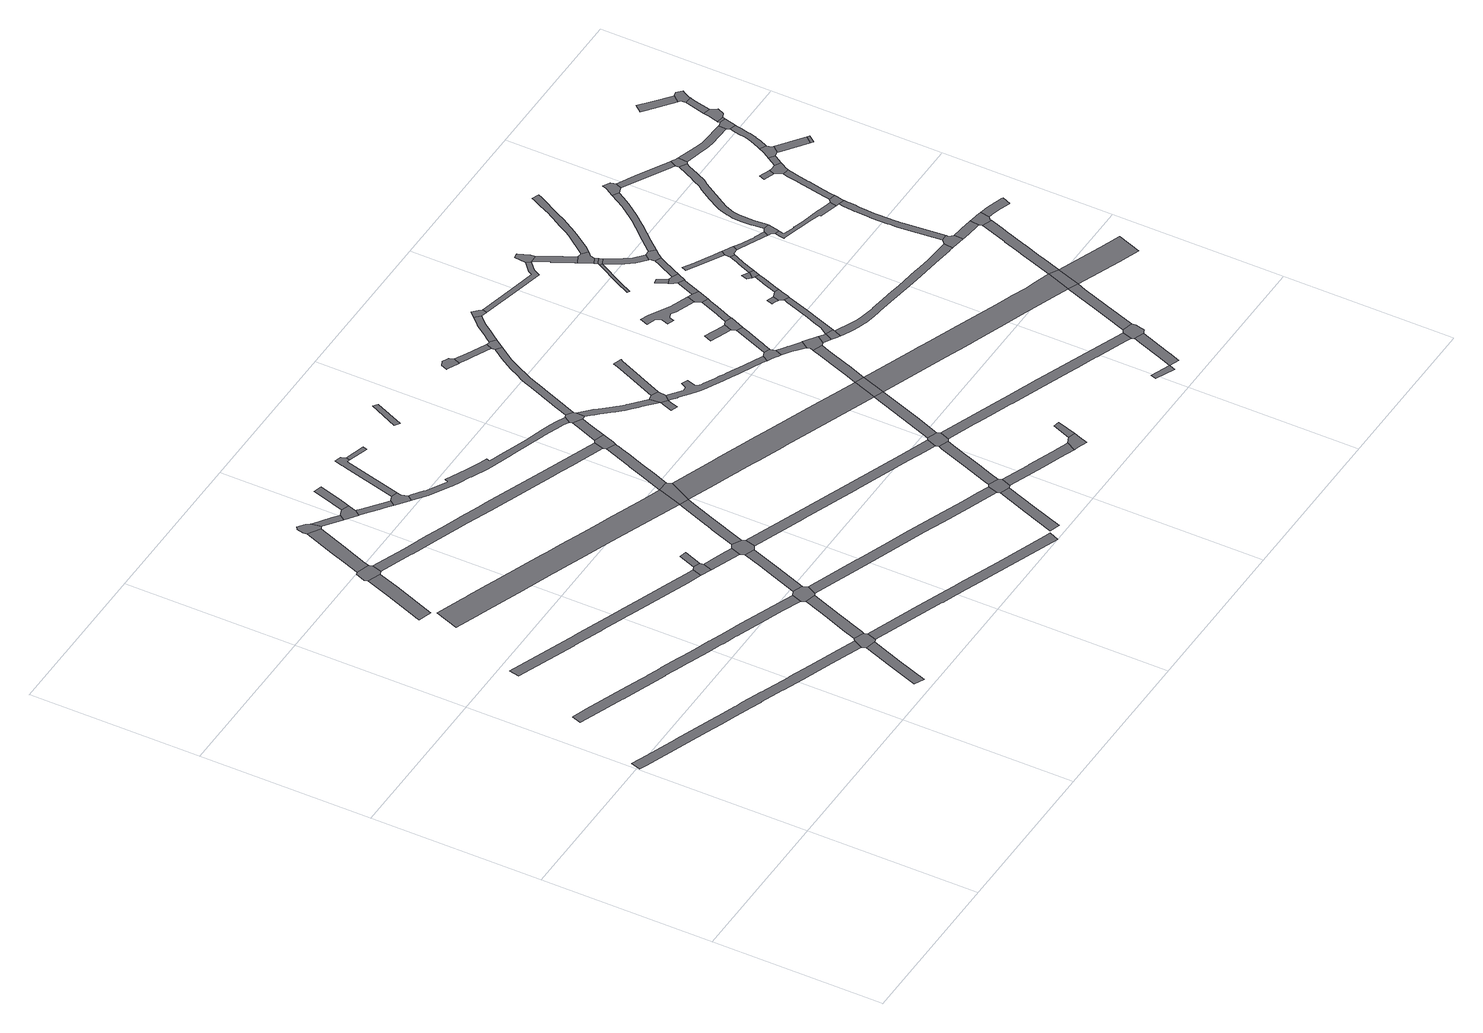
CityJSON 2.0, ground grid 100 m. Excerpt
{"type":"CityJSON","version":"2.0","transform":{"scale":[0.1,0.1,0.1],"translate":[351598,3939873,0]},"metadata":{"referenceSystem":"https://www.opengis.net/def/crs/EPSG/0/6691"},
"CityObjects":{
"road1":{"type":"Road","attributes":{"RoadStructureAttribute.sectionType":"1"},"geometry":[{"type":"MultiSurface","lod":"1","boundaries":[[[0,1,2,3,4,5,6,7,8,9,10,11,12,13,14,15,16,17,18,19,20,21,22,23,24,25,26,27,28,29,30]]]}]},
"road2":{"type":"Road","attributes":{"RoadStructureAttribute.sectionType":"1"},"geometry":[{"type":"MultiSurface","lod":"1","boundaries":[[[31,32,33,34,35,36,37,38,39,40,41,42,43,44,45,46,47,48,49,50,51,52,53,54,55,56,57,58,59,60,61,62,63,64,65,66,67,68,69]]]}]},
"road3":{"type":"Road","attributes":{"RoadStructureAttribute.sectionType":"1"},"geometry":[{"type":"MultiSurface","lod":"1","boundaries":[[[70,71,72,73,74,75,76,77]]]}]},
"road4":{"type":"Road","attributes":{"RoadStructureAttribute.sectionType":"1"},"geometry":[{"type":"MultiSurface","lod":"1","boundaries":[[[78,79,80,81,82,83,84,85,86,87,88,89,90,91,92,93,94,95,96,97,98,99]]]}]},
"road5":{"type":"Road","attributes":{"RoadStructureAttribute.sectionType":"1"},"geometry":[{"type":"MultiSurface","lod":"1","boundaries":[[[100,101,102,103,104,105]]]}]},
"road6":{"type":"Road","geometry":[{"type":"MultiSurface","lod":"1","boundaries":[[[70,77,106,107,108,109,110,111]]]}]},
"road7":{"type":"Road","geometry":[{"type":"MultiSurface","lod":"1","boundaries":[[[103,102,112,113,114,115,116,0,30]]]}]},
"road8":{"type":"Road","attributes":{"RoadStructureAttribute.sectionType":"1"},"geometry":[{"type":"MultiSurface","lod":"1","boundaries":[[[117,118,119,120,121,122,123,109,108]]]}]},
"road9":{"type":"Road","attributes":{"RoadStructureAttribute.sectionType":"1"},"geometry":[{"type":"MultiSurface","lod":"1","boundaries":[[[124,125,126,127,128,116,115,129,130,131]]]}]},
"road10":{"type":"Road","geometry":[{"type":"MultiSurface","lod":"1","boundaries":[[[132,133,134,135,136,120,119,137,138,139]]]}]},
"road11":{"type":"Road","attributes":{"RoadStructureAttribute.sectionType":"1"},"geometry":[{"type":"MultiSurface","lod":"1","boundaries":[[[140,141,142,143,144,145,146,147,148,149,150,151,152,153,154,155,156,157,158,159,160,161,162,163,164,165,166,167,168,169,170,171]]]}]},
"road12":{"type":"Road","geometry":[{"type":"MultiSurface","lod":"1","boundaries":[[[172,173,174,175,176,49,48,124,131]]]}]},
"road13":{"type":"Road","attributes":{"RoadStructureAttribute.sectionType":"1"},"geometry":[{"type":"MultiSurface","lod":"1","boundaries":[[[138,177,178,179,180,139]]]}]},
"road14":{"type":"Road","geometry":[{"type":"MultiSurface","lod":"1","boundaries":[[[181,182,183,184,78,99]]]}]},
"road15":{"type":"Road","geometry":[{"type":"MultiSurface","lod":"1","boundaries":[[[185,178,177,186,187,188]]]}]},
"road16":{"type":"Road","geometry":[{"type":"MultiSurface","lod":"1","boundaries":[[[189,190,191,192,184,183]]]}]},
"road17":{"type":"Road","attributes":{"RoadStructureAttribute.sectionType":"1"},"geometry":[{"type":"MultiSurface","lod":"1","boundaries":[[[193,194,195,196,197,198,176,175]]]}]},
"road18":{"type":"Road","attributes":{"RoadStructureAttribute.sectionType":"1"},"geometry":[{"type":"MultiSurface","lod":"1","boundaries":[[[199,200,201,202,203,182,181]]]}]},
"road19":{"type":"Road","attributes":{"RoadStructureAttribute.sectionType":"1"},"geometry":[{"type":"MultiSurface","lod":"1","boundaries":[[[204,205,206,207,208,209,210,211,212,187,186]]]}]},
"road20":{"type":"Road","attributes":{"RoadStructureAttribute.sectionType":"1"},"geometry":[{"type":"MultiSurface","lod":"1","boundaries":[[[213,214,215,216,217,218,185,188]]]}]},
"road21":{"type":"Road","attributes":{"RoadStructureAttribute.sectionType":"1"},"geometry":[{"type":"MultiSurface","lod":"1","boundaries":[[[219,220,221,222,223,224,225,226,114,113,227,228,229,230,231,232,233,234,235,236]]]}]},
"road22":{"type":"Road","geometry":[{"type":"MultiSurface","lod":"1","boundaries":[[[210,209,237,238,239,240,241,242]]]}]},
"road23":{"type":"Road","geometry":[{"type":"MultiSurface","lod":"1","boundaries":[[[243,200,199,195,194,244,245,246,247]]]}]},
"road24":{"type":"Road","attributes":{"RoadStructureAttribute.sectionType":"1"},"geometry":[{"type":"MultiSurface","lod":"1","boundaries":[[[248,249,250,251,252,253,254,255,256,257,258,259,260,261,107,106,262,263,264,265,266,267,268,269,270,271,272,273,274]]]}]},
"road25":{"type":"Road","attributes":{"RoadStructureAttribute.sectionType":"1"},"geometry":[{"type":"MultiSurface","lod":"1","boundaries":[[[241,275,276,277,278,279,280,281,282,283,284,242]]]}]},
"road26":{"type":"Road","attributes":{"RoadStructureAttribute.sectionType":"1"},"geometry":[{"type":"MultiSurface","lod":"1","boundaries":[[[172,285,286,287,288,289,290,291,292,293,294,295,296,297,298,299,300,301,173]]]}]},
"road27":{"type":"Road","geometry":[{"type":"MultiSurface","lod":"1","boundaries":[[[302,303,279,278]]]}]},
"road28":{"type":"Road","geometry":[{"type":"MultiSurface","lod":"1","boundaries":[[[304,305,306,140,171]]]}]},
"road29":{"type":"Road","attributes":{"RoadStructureAttribute.sectionType":"1"},"geometry":[{"type":"MultiSurface","lod":"1","boundaries":[[[307,308,309,310,311,312,313,314,315,316,317,318,319,320,321,322,323,239,238,324,325,326,327,328,329,330,331,332,333,334,335,336,337,338,339,340]]]}]},
"road30":{"type":"Road","attributes":{"RoadStructureAttribute.sectionType":"1"},"geometry":[{"type":"MultiSurface","lod":"1","boundaries":[[[341,342,343,344,345,346,140,306,347,348,349,350,351,352,353,354,355,356,357]]]}]},
"road31":{"type":"Road","attributes":{"RoadStructureAttribute.sectionType":"1"},"geometry":[{"type":"MultiSurface","lod":"1","boundaries":[[[358,359,360,361,362,246,245,363,364,365,366,367,368,369,370,371,372,373]]]}]},
"road32":{"type":"Road","attributes":{"RoadStructureAttribute.sectionType":"1"},"geometry":[{"type":"MultiSurface","lod":"1","boundaries":[[[374,375,376,377,378,379,380]]]}]},
"road33":{"type":"Road","geometry":[{"type":"MultiSurface","lod":"1","boundaries":[[[381,382,383,384]]]}]},
"road34":{"type":"Road","geometry":[{"type":"MultiSurface","lod":"1","boundaries":[[[385,248,274,357,356,386,387]]]}]},
"road35":{"type":"Road","attributes":{"RoadStructureAttribute.sectionType":"1"},"geometry":[{"type":"MultiSurface","lod":"1","boundaries":[[[388,389,390,391,392,385,387]]]}]},
"road36":{"type":"Road","attributes":{"RoadStructureAttribute.sectionType":"1"},"geometry":[{"type":"MultiSurface","lod":"1","boundaries":[[[393,394,395,243,247,396,397,398,304,399,400,401,402,403,404,405,406,407,408,409,410,411,412,413,414,415,416,417,418,419,420,421,305,304,171]]]}]},
"road37":{"type":"Road","geometry":[{"type":"MultiSurface","lod":"1","boundaries":[[[422,423,292,291,377,376,424,425]]]}]},
"road38":{"type":"Road","geometry":[{"type":"MultiSurface","lod":"1","boundaries":[[[340,339,390,389,426,427,428,429]]]}]},
"road39":{"type":"Road","attributes":{"RoadStructureAttribute.sectionType":"1"},"geometry":[{"type":"MultiSurface","lod":"1","boundaries":[[[430,431,432,433,434,435,436,437,438,439,440,423,422]]]}]},
"road40":{"type":"Road","attributes":{"RoadStructureAttribute.sectionType":"1"},"geometry":[{"type":"MultiSurface","lod":"1","boundaries":[[[426,441,442,443,444,445,446,447,448,449,450,451,452,453,454,455,456,457,458,459,460,461,462,463,464,465,466,427]]]}]},
"road41":{"type":"Road","attributes":{"RoadStructureAttribute.sectionType":"1"},"geometry":[{"type":"MultiSurface","lod":"1","boundaries":[[[424,467,468,469,470,471,472,473,474,475,476,425]]]}]},
"road42":{"type":"Road","geometry":[{"type":"MultiSurface","lod":"1","boundaries":[[[358,373,437,436,477,478,479,480]]]}]},
"road43":{"type":"Road","attributes":{"RoadStructureAttribute.sectionType":"1"},"geometry":[{"type":"MultiSurface","lod":"1","boundaries":[[[428,481,482,483,484,485,486,487,488,489,490,491,492,493,494,495,496,497,498,499,500,501,502,503,504,429]]]}]},
"road44":{"type":"Road","geometry":[{"type":"MultiSurface","lod":"1","boundaries":[[[456,455,505,506,507,508]]]}]},
"road45":{"type":"Road","geometry":[{"type":"MultiSurface","lod":"1","boundaries":[[[509,510,511,512,513,514,515,516,517]]]}]},
"road46":{"type":"Road","geometry":[{"type":"MultiSurface","lod":"1","boundaries":[[[518,519,471,470,520,521,522,523]]]}]},
"road47":{"type":"Road","attributes":{"RoadStructureAttribute.sectionType":"1"},"geometry":[{"type":"MultiSurface","lod":"1","boundaries":[[[507,524,525,526,527,528,529,508]]]}]},
"road48":{"type":"Road","attributes":{"RoadStructureAttribute.sectionType":"1"},"geometry":[{"type":"MultiSurface","lod":"1","boundaries":[[[530,531,532,533,534,535,536,513,512]]]}]},
"road49":{"type":"Road","attributes":{"RoadStructureAttribute.sectionType":"1"},"geometry":[{"type":"MultiSurface","lod":"1","boundaries":[[[537,480,479,538,539,540,409]]]}]},
"road50":{"type":"Road","geometry":[{"type":"MultiSurface","lod":"1","boundaries":[[[541,542,543,544,505,545,546,547,548,549,550,551,552,553,554,555,556,557,558,559,560,561,562,563,564,565,566,567,568,569,570,571,572,573,574,575,576,577,578,579,580,581,582,583,584,585,586,506,505,455]]]}]},
"road51":{"type":"Road","geometry":[{"type":"MultiSurface","lod":"1","boundaries":[[[518,587,588,519]]]}]},
"road52":{"type":"Road","geometry":[{"type":"MultiSurface","lod":"1","boundaries":[[[589,535,534,492,491,590,591]]]}]},
"road53":{"type":"Road","geometry":[{"type":"MultiSurface","lod":"1","boundaries":[[[409,540,592,410]]]}]},
"road54":{"type":"Road","attributes":{"RoadStructureAttribute.sectionType":"1"},"geometry":[{"type":"MultiSurface","lod":"1","boundaries":[[[593,594,595,596,597,598,599,591,590,600,601,602,603,604,605]]]}]},
"road55":{"type":"Road","geometry":[{"type":"MultiSurface","lod":"1","boundaries":[[[606,607,608,609,610,593,605]]]}]},
"road56":{"type":"Road","geometry":[{"type":"MultiSurface","lod":"1","boundaries":[[[611,566,565,612,613,614,615,616,617,618,619]]]}]},
"road57":{"type":"Road","attributes":{"RoadStructureAttribute.sectionType":"1"},"geometry":[{"type":"MultiSurface","lod":"1","boundaries":[[[592,620,621,622,623,624,625,626,627,410]]]}]},
"road58":{"type":"Road","attributes":{"RoadStructureAttribute.sectionType":"1"},"geometry":[{"type":"MultiSurface","lod":"1","boundaries":[[[628,629,630,631,632,633,634,635,636,478,477,637,638,639,640,641,642,643,644,645,646,647,648,649,650]]]}]},
"road59":{"type":"Road","attributes":{"RoadStructureAttribute.sectionType":"1"},"geometry":[{"type":"MultiSurface","lod":"1","boundaries":[[[616,651,652,653,654,655,656,657,658,659,660,661,617]]]}]},
"road60":{"type":"Road","attributes":{"RoadStructureAttribute.sectionType":"1"},"geometry":[{"type":"MultiSurface","lod":"1","boundaries":[[[662,663,664,665,666,667,668,669,670,611,619]]]}]},
"road61":{"type":"Road","geometry":[{"type":"MultiSurface","lod":"1","boundaries":[[[671,672,673,674,675,676]]]}]},
"road62":{"type":"Road","geometry":[{"type":"MultiSurface","lod":"1","boundaries":[[[677,678,679,658,657,680,624,623,681]]]}]},
"road63":{"type":"Road","attributes":{"RoadStructureAttribute.sectionType":"1"},"geometry":[{"type":"MultiSurface","lod":"1","boundaries":[[[682,683,684,685,677,681]]]}]},
"road64":{"type":"Road","geometry":[{"type":"MultiSurface","lod":"1","boundaries":[[[675,668,667,686,687,688,676]]]}]},
"road65":{"type":"Road","geometry":[{"type":"MultiSurface","lod":"1","boundaries":[[[684,683,689,690,691,692,693]]]}]},
"road66":{"type":"Road","attributes":{"RoadStructureAttribute.sectionType":"1"},"geometry":[{"type":"MultiSurface","lod":"1","boundaries":[[[694,695,696,697,607,606,698,699,700,701]]]}]},
"road67":{"type":"Road","geometry":[{"type":"MultiSurface","lod":"1","boundaries":[[[702,703,704,705,706,707,708,709,710,711,712,713,714,715]]]}]},
"road68":{"type":"Road","attributes":{"RoadStructureAttribute.sectionType":"1"},"geometry":[{"type":"MultiSurface","lod":"1","boundaries":[[[716,717,718,688,687,719,720,721,722,723]]]}]},
"road69":{"type":"Road","geometry":[{"type":"MultiSurface","lod":"1","boundaries":[[[724,725,726,727]]]}]},
"road70":{"type":"Road","attributes":{"RoadStructureAttribute.sectionType":"1"},"geometry":[{"type":"MultiSurface","lod":"1","boundaries":[[[728,729,730,731,732,733,734,735,736,737,738,739,684,693]]]}]},
"road71":{"type":"Road","geometry":[{"type":"MultiSurface","lod":"1","boundaries":[[[740,702,715,716,723,741]]]}]},
"road72":{"type":"Road","attributes":{"RoadStructureAttribute.sectionType":"1"},"geometry":[{"type":"MultiSurface","lod":"1","boundaries":[[[540,742,743,744,745,746,747,748,749,750,751,752,753,754,755,756,757,758,759,760,761,762,763,764,765,766,592]]]}]},
"road73":{"type":"Road","attributes":{"RoadStructureAttribute.sectionType":"1"},"geometry":[{"type":"MultiSurface","lod":"1","boundaries":[[[767,768,769,770,771,772]]]}]},
"road74":{"type":"Road","geometry":[{"type":"MultiSurface","lod":"1","boundaries":[[[773,774,775,776,777]]]}]},
"road75":{"type":"Road","attributes":{"RoadStructureAttribute.sectionType":"1"},"geometry":[{"type":"MultiSurface","lod":"1","boundaries":[[[778,779,780,781,782,783,740,741]]]}]},
"road76":{"type":"Road","geometry":[{"type":"MultiSurface","lod":"1","boundaries":[[[784,785,786,787,788]]]}]},
"road77":{"type":"Road","geometry":[{"type":"MultiSurface","lod":"1","boundaries":[[[789,790,791,792,793,794,777,776,731,730]]]}]},
"road78":{"type":"Road","attributes":{"RoadStructureAttribute.sectionType":"1"},"geometry":[{"type":"MultiSurface","lod":"1","boundaries":[[[795,796,797,798,799,800,801,727,802]]]}]},
"road79":{"type":"Road","geometry":[{"type":"MultiSurface","lod":"1","boundaries":[[[803,804,788,787,805,780,779]]]}]},
"road80":{"type":"Road","geometry":[{"type":"MultiSurface","lod":"1","boundaries":[[[806,807,808,694,701,809]]]}]},
"road81":{"type":"Road","attributes":{"RoadStructureAttribute.sectionType":"1"},"geometry":[{"type":"MultiSurface","lod":"1","boundaries":[[[810,811,812,813,814,815,816,817,818,819,820,821,822,823,824,825,809,701]]]}]},
"road82":{"type":"Road","geometry":[{"type":"MultiSurface","lod":"1","boundaries":[[[826,827,828,767,772]]]}]},
"road83":{"type":"Road","attributes":{"RoadStructureAttribute.sectionType":"1"},"geometry":[{"type":"MultiSurface","lod":"1","boundaries":[[[829,828,827,830]]]}]},
"road84":{"type":"Road","geometry":[{"type":"MultiSurface","lod":"1","boundaries":[[[819,818,831,829,830,832,833,834,835]]]}]},
"road85":{"type":"Road","attributes":{"RoadStructureAttribute.sectionType":"1"},"geometry":[{"type":"MultiSurface","lod":"1","boundaries":[[[836,837,838,839,840,841,842,793,792]]]}]},
"road86":{"type":"Road","attributes":{"RoadStructureAttribute.sectionType":"1"},"geometry":[{"type":"MultiSurface","lod":"1","boundaries":[[[843,844,804,803,845,846,847,848]]]}]},
"road87":{"type":"Road","attributes":{"RoadStructureAttribute.sectionType":"1"},"geometry":[{"type":"MultiSurface","lod":"1","boundaries":[[[849,850,851,852,853,854,855,856,826,772]]]}]},
"road88":{"type":"Road","geometry":[{"type":"MultiSurface","lod":"1","boundaries":[[[857,858,859,628,650,799,798,860,861,862]]]}]},
"road89":{"type":"Road","geometry":[{"type":"MultiSurface","lod":"1","boundaries":[[[863,864,865,866]]]}]},
"road90":{"type":"Road","geometry":[{"type":"MultiSurface","lod":"1","boundaries":[[[840,839,867,863,866]]]}]},
"road91":{"type":"Road","attributes":{"RoadStructureAttribute.sectionType":"1"},"geometry":[{"type":"MultiSurface","lod":"1","boundaries":[[[868,869,870,871,872,873,874,875,876,877,878,879,880,881,882,883,884,692,691,885,886,887,888,889,890,891,892,893,894,895,896,897,898,899,900,901,902,903,904]]]}]},
"road92":{"type":"Road","geometry":[{"type":"MultiSurface","lod":"1","boundaries":[[[905,843,848,906,907,908,909,910,853,852]]]}]},
"road93":{"type":"Road","attributes":{"RoadStructureAttribute.sectionType":"1"},"geometry":[{"type":"MultiSurface","lod":"1","boundaries":[[[911,912,913,914,915,916,917,918,919,920,921]]]}]},
"road94":{"type":"Road","attributes":{"RoadStructureAttribute.sectionType":"1"},"geometry":[{"type":"MultiSurface","lod":"1","boundaries":[[[922,923,924,925,926,863,867,927,928,929,930]]]}]},
"road95":{"type":"Road","attributes":{"RoadStructureAttribute.sectionType":"1"},"geometry":[{"type":"MultiSurface","lod":"1","boundaries":[[[931,932,858,857,933,934,935,755]]]}]},
"road96":{"type":"Road","geometry":[{"type":"MultiSurface","lod":"1","boundaries":[[[929,936,937,938,921,920,930]]]}]},
"road97":{"type":"Road","attributes":{"RoadStructureAttribute.sectionType":"1"},"geometry":[{"type":"MultiSurface","lod":"1","boundaries":[[[834,939,940,941,942,943,944,945,946,947,948,949,950,951,952,953,954,955,956,957,835]]]}]},
"road98":{"type":"Road","attributes":{"RoadStructureAttribute.sectionType":"1"},"geometry":[{"type":"MultiSurface","lod":"1","boundaries":[[[937,958,959,960,961,962,963,964,965,966,938]]]}]},
"road99":{"type":"Road","attributes":{"RoadStructureAttribute.sectionType":"1"},"geometry":[{"type":"MultiSurface","lod":"1","boundaries":[[[967,968,969,970,971,972,973,974,975,976,977,978,979,980,981,982,983,984,985,986,987,988,989,990,991,910,909]]]}]},
"road100":{"type":"Road","geometry":[{"type":"MultiSurface","lod":"1","boundaries":[[[756,755,935,992]]]}]},
"road101":{"type":"Road","geometry":[{"type":"MultiSurface","lod":"1","boundaries":[[[993,962,961,994,995,996,997,998]]]}]},
"road102":{"type":"Road","geometry":[{"type":"MultiSurface","lod":"1","boundaries":[[[904,903,999,1000,1001,1002,1003,1004,1005,1006,1007]]]}]},
"road103":{"type":"Road","attributes":{"RoadStructureAttribute.sectionType":"1"},"geometry":[{"type":"MultiSurface","lod":"1","boundaries":[[[1008,1009,1010,1011,1012,1013,1014,1015,1016,1017,1018,1019,1020,1021,1022,1023,1024,1025,1026,996,995]]]}]},
"road104":{"type":"Road","attributes":{"RoadStructureAttribute.sectionType":"1"},"geometry":[{"type":"MultiSurface","lod":"1","boundaries":[[[935,1027,1028,1029,1030,992]]]}]},
"road105":{"type":"Road","attributes":{"RoadStructureAttribute.sectionType":"1"},"geometry":[{"type":"MultiSurface","lod":"1","boundaries":[[[1031,1032,1033,1034,1035,1036,1037,1038,1039,1040,1041,1042,1043,1044,1045,1046,1047,1048,756,992]]]}]},
"road106":{"type":"Road","geometry":[{"type":"MultiSurface","lod":"1","boundaries":[[[1049,1050,1051,1052,1053,984,983,1054]]]}]},
"road107":{"type":"Road","attributes":{"RoadStructureAttribute.sectionType":"1"},"geometry":[{"type":"MultiSurface","lod":"1","boundaries":[[[1006,1055,1056,1057,1058,1059,1060,1061,1062,1063,1064,1065,1066,1067,1068,1069,1070,1071,1072,1073,1074,1075,1076,1077,1078,1079,1080,1081,1082,1083,1084,1085,1086,1087,1007]]]}]},
"road108":{"type":"Road","attributes":{"RoadStructureAttribute.sectionType":"1"},"geometry":[{"type":"MultiSurface","lod":"1","boundaries":[[[1088,1089,1090,1091,1092,1093,1094,1095,1096,1097,1098,1099,1100,1101,1102,1103,1104,1105,1106,1107,1108,1109,1110,1111,1112,1113,1114,1115,1116,1117,1118,993,998]]]}]},
"road109":{"type":"Road","attributes":{"RoadStructureAttribute.sectionType":"1"},"geometry":[{"type":"MultiSurface","lod":"1","boundaries":[[[1119,1120,1121,1122,1123,1124,1004,1003]]]}]},
"road110":{"type":"Road","attributes":{"RoadStructureAttribute.sectionType":"1"},"geometry":[{"type":"MultiSurface","lod":"1","boundaries":[[[1054,1125,1126,1127,1128,1129,1130,1131,1132,1049]]]}]},
"road111":{"type":"Road","geometry":[{"type":"MultiSurface","lod":"1","boundaries":[[[1073,1072,1133,1134,1135,1136,1015,1014]]]}]},
"road112":{"type":"Road","geometry":[{"type":"MultiSurface","lod":"1","boundaries":[[[1137,1138,1139,1122,1121,1041,1040,1140,1141]]]}]},
"road113":{"type":"Road","attributes":{"RoadStructureAttribute.sectionType":"1"},"geometry":[{"type":"MultiSurface","lod":"1","boundaries":[[[1142,1143,1144,1145,1146,1136,1135,1147,1148,1149,1150,1151,1152,1153,1154,1155,1156,1157]]]}]},
"road114":{"type":"Road","geometry":[{"type":"MultiSurface","lod":"1","boundaries":[[[1158,1159,1160,1161,1128,1127,1101,1100]]]}]},
"road115":{"type":"Road","geometry":[{"type":"MultiSurface","lod":"1","boundaries":[[[1162,1163,1164,1165]]]}]},
"road116":{"type":"Road","attributes":{"RoadStructureAttribute.sectionType":"1"},"geometry":[{"type":"MultiSurface","lod":"1","boundaries":[[[1166,1167,1168,1169,1170,1171,1172,1173,1174,1137,1141]]]}]},
"road117":{"type":"Road","geometry":[{"type":"MultiSurface","lod":"1","boundaries":[[[1156,1175,1176,1177,1178,1179,1162,1165,1180,1157]]]}]},
"road118":{"type":"Road","attributes":{"RoadStructureAttribute.sectionType":"1"},"geometry":[{"type":"MultiSurface","lod":"1","boundaries":[[[1181,1178,1177,1182,1183,1184]]]}]},
"road119":{"type":"Road","attributes":{"RoadStructureAttribute.sectionType":"1"},"geometry":[{"type":"MultiSurface","lod":"1","boundaries":[[[1185,1186,1187,1188,1189,1159,1158,1190,1191,1192,1193,1194]]]}]},
"road120":{"type":"Road","geometry":[{"type":"MultiSurface","lod":"1","boundaries":[[[1195,1196,1197,1198,1199,1200,1201,1184,1183,1202,1203]]]}]},
"road121":{"type":"Road","attributes":{"RoadStructureAttribute.sectionType":"1"},"geometry":[{"type":"MultiSurface","lod":"1","boundaries":[[[1204,1205,1206,1207,1208,1195,1203]]]}]},
"road122":{"type":"Road","attributes":{"RoadStructureAttribute.sectionType":"1"},"geometry":[{"type":"MultiSurface","lod":"1","boundaries":[[[1209,1210,1211,1212,1213,1214,1215,1216,1217,1218,1219,1220,1221,1222,1223,1224,1225,1226,1198,1197]]]}]},
"road123":{"type":"Road","geometry":[{"type":"MultiSurface","lod":"1","boundaries":[[[1227,1228,1206,1205]]]}]},
"road124":{"type":"Road","geometry":[{"type":"MultiSurface","lod":"1","boundaries":[[[1229,1230,1185,1194,1220,1219,1231]]]}]},
"road125":{"type":"Road","attributes":{"RoadStructureAttribute.sectionType":"1"},"geometry":[{"type":"MultiSurface","lod":"1","boundaries":[[[1232,1229,1231,1233]]]}]},
"road126":{"type":"Road","geometry":[{"type":"MultiSurface","lod":"1","boundaries":[[[1234,1235,1236,1237,1238,1239,1240,1232,1233,1241]]]}]},
"road127":{"type":"Road","attributes":{"RoadStructureAttribute.sectionType":"1"},"geometry":[{"type":"MultiSurface","lod":"1","boundaries":[[[1242,1243,1244,1245,1246,1247,1248]]]}]},
"road128":{"type":"Road","attributes":{"RoadStructureAttribute.sectionType":"1"},"geometry":[{"type":"MultiSurface","lod":"1","boundaries":[[[1249,1250,1237,1236,1251,1252,1253,1254]]]}]},
"road129":{"type":"Road","geometry":[{"type":"MultiSurface","lod":"1","boundaries":[[[1253,1255,1256,1257,1258,1259,1260,1261,1245,1244,1262,1254]]]}]}
},
"vertices":[
[1425,517,0],[1324,555,0],[1267,576,0],[1147,622,0],[1020,671,0],[1013,673,0],[844,738,0],[843,739,0],[728,782,0],[681,799,0],[679,800,0],[572,840,0],[559,845,0],[307,939,0],[303,940,0],[121,1008,0],[28,1043,0],[9,986,0],[54,969,0],[284,882,0],[433,826,0],[527,791,0],[587,768,0],[706,724,0],[771,699,0],[773,699,0],[911,647,0],[912,647,0],[1035,600,0],[1214,532,0],[1399,463,0],
[290,1390,0],[450,1329,0],[453,1327,0],[715,1230,0],[716,1230,0],[823,1190,0],[825,1189,0],[873,1171,0],[987,1128,0],[1059,1102,0],[1086,1092,0],[1108,1084,0],[1160,1065,0],[1169,1061,0],[1289,1016,0],[1294,1014,0],[1458,952,0],[1566,911,0],[1586,968,0],[1268,1091,0],[1263,1092,0],[1162,1129,0],[1067,1165,0],[1064,1166,0],[970,1201,0],[896,1229,0],[895,1229,0],[871,1237,0],[870,1238,0],[761,1279,0],[755,1281,0],[685,1307,0],[658,1317,0],[633,1326,0],[554,1356,0],[547,1359,0],[290,1455,0],[202,1487,0],[181,1430,0],
[629,2922,0],[574,2774,0],[523,2641,0],[491,2554,0],[488,2545,0],[562,2518,0],[659,2773,0],[703,2894,0],
[1514,1511,0],[1435,1540,0],[1421,1545,0],[1184,1635,0],[1078,1674,0],[1002,1703,0],[827,1768,0],[770,1789,0],[766,1790,0],[362,1943,0],[348,1883,0],[695,1753,0],[702,1750,0],[851,1694,0],[858,1692,0],[865,1690,0],[878,1684,0],[1019,1633,0],[1021,1632,0],[1053,1620,0],[1412,1485,0],[1493,1455,0],
[1335,60,0],[1402,241,0],[1470,423,0],[1410,438,0],[1345,262,0],[1279,87,0],
[723,2902,0],[743,2959,0],[734,2978,0],[660,3005,0],[642,2997,0],[620,2940,0],
[1482,428,0],[1488,431,0],[1509,487,0],[1502,505,0],[1443,528,0],
[745,3006,0],[805,3166,0],[868,3332,0],[799,3375,0],[728,3187,0],[697,3103,0],[661,3008,0],
[1578,885,0],[1519,730,0],[1518,727,0],[1512,710,0],[1475,613,0],[1509,522,0],[1571,688,0],[1639,871,0],
[862,3419,0],[820,3447,0],[812,3441,0],[804,3436,0],[795,3395,0],[881,3338,0],[885,3340,0],[876,3396,0],
[1981,1967,0],[1925,1988,0],[1846,2017,0],[1690,2076,0],[1679,2080,0],[1589,2114,0],[1499,2147,0],[1358,2200,0],[1341,2206,0],[1268,2234,0],[1238,2245,0],[1119,2290,0],[943,2355,0],[943,2356,0],[929,2361,0],[776,2418,0],[762,2423,0],[738,2432,0],[579,2491,0],[528,2349,0],[654,2303,0],[704,2284,0],[916,2206,0],[919,2205,0],[921,2204,0],[1139,2123,0],[1151,2119,0],[1209,2097,0],[1340,2048,0],[1482,1994,0],[1586,1955,0],[1930,1824,0],
[1655,878,0],[1683,932,0],[1678,944,0],[1672,960,0],[1615,981,0],
[987,3266,0],[1010,3298,0],[974,3324,0],[887,3388,0],
[1557,1431,0],[1578,1487,0],[1575,1509,0],[1537,1521,0],
[1052,3312,0],[1057,3215,0],[1080,3246,0],[1097,3297,0],
[1581,1527,0],[1613,1612,0],[1574,1621,0],[1549,1554,0],
[1738,1139,0],[1804,1316,0],[1748,1337,0],[1707,1228,0],[1707,1227,0],[1682,1160,0],
[1736,1364,0],[1756,1421,0],[1693,1445,0],[1673,1453,0],[1671,1453,0],
[1059,3213,0],[1108,3176,0],[1149,3145,0],[1192,3112,0],[1193,3111,0],[1212,3097,0],[1235,3128,0],[1107,3226,0],[1088,3241,0],
[1107,3327,0],[1120,3365,0],[1157,3493,0],[1109,3507,0],[1106,3497,0],[1072,3381,0],
[2624,70,0],[2324,181,0],[2204,226,0],[2202,227,0],[2081,272,0],[2078,273,0],[2010,299,0],[1831,366,0],[1909,272,0],[1914,270,0],[1996,239,0],[2014,233,0],[2030,227,0],[2060,216,0],[2112,196,0],[2113,196,0],[2633,0,0],[2656,58,0],
[1283,3043,0],[1289,3039,0],[1312,3070,0],[1302,3107,0],[1307,3129,0],[1267,3139,0],
[1784,1436,0],[1826,1327,0],[1830,1329,0],[1846,1388,0],[1837,1407,0],
[2142,2439,0],[1833,2555,0],[1462,2694,0],[1413,2712,0],[1297,2756,0],[1293,2757,0],[1265,2766,0],[1176,2799,0],[1092,2830,0],[1086,2832,0],[1042,2848,0],[1016,2858,0],[939,2885,0],[818,2931,0],[916,2831,0],[925,2827,0],[982,2806,0],[1086,2768,0],[1093,2766,0],[1095,2765,0],[1201,2726,0],[1275,2699,0],[1420,2644,0],[1829,2491,0],[1832,2489,0],[1928,2453,0],[2122,2382,0],
[1390,3449,0],[1392,3455,0],[1397,3473,0],[1413,3468,0],[1420,3492,0],[1408,3518,0],[1370,3529,0],[1358,3483,0],[1356,3475,0],[1352,3459,0],
[1971,760,0],[2227,668,0],[2229,667,0],[2351,621,0],[2468,577,0],[2622,519,0],[2801,452,0],[2820,510,0],[2756,534,0],[2657,571,0],[2497,632,0],[2322,697,0],[2250,723,0],[2167,754,0],[2160,757,0],[1994,817,0],[1993,817,0],
[1529,3433,0],[1536,3457,0],
[1985,1804,0],[2058,1937,0],[2045,1965,0],
[2191,2694,0],[2153,2707,0],[2107,2723,0],[1992,2757,0],[1932,2778,0],[1852,2806,0],[1756,2839,0],[1763,2859,0],[1717,2875,0],[1642,2909,0],[1517,2966,0],[1509,2944,0],[1506,2946,0],[1396,3008,0],[1387,3015,0],[1385,3017,0],[1332,3055,0],[1368,2980,0],[1378,2972,0],[1432,2941,0],[1485,2913,0],[1493,2908,0],[1530,2890,0],[1592,2863,0],[1601,2859,0],[1696,2815,0],[1849,2765,0],[1868,2759,0],[2047,2698,0],[2073,2689,0],[2177,2652,0],[2187,2648,0],[2220,2633,0],[2242,2668,0],
[2075,2218,0],[2070,2203,0],[2069,2200,0],[2065,2192,0],[2031,2101,0],[2019,2069,0],[2079,2055,0],[2116,2156,0],[2124,2178,0],[2125,2180,0],[2129,2191,0],[2150,2244,0],[2168,2294,0],[2177,2319,0],[2177,2320,0],[2185,2340,0],[2130,2362,0],
[2991,962,0],[2819,1026,0],[2453,1162,0],[2417,1175,0],[2172,1266,0],[2139,1214,0],[2142,1213,0],[2206,1189,0],[2304,1152,0],[2396,1118,0],[2472,1090,0],[2473,1090,0],[2640,1028,0],[2803,967,0],[2909,928,0],[2969,905,0],
[2796,228,0],[2797,230,0],[2865,413,0],[2809,433,0],[2741,251,0],[2672,67,0],[2730,47,0],
[1844,3572,0],[1762,3402,0],[1792,3383,0],[1866,3554,0],
[2160,2448,0],[2193,2360,0],[2220,2431,0],
[2255,2527,0],[2276,2584,0],[2225,2614,0],[2217,2594,0],[2198,2545,0],
[1853,1622,0],[1851,1616,0],[1837,1579,0],[1920,1633,0],[1927,1650,0],[1963,1747,0],[2157,1739,0],[2224,1714,0],[2226,1714,0],[2315,1680,0],[2326,1676,0],[2402,1649,0],[2433,1637,0],[2581,1582,0],[2605,1573,0],[2709,1534,0],[3156,1367,0],[3209,1507,0],[3071,1559,0],[2947,1606,0],[2914,1619,0],[2858,1640,0],[2640,1720,0],[2588,1740,0],[2452,1791,0],[2448,1793,0],[2446,1793,0],[2332,1836,0],[2328,1837,0],
[2896,497,0],[2838,518,0],[2884,422,0],[2904,478,0],
[2299,2584,0],[2303,2636,0],[2297,2652,0],[2261,2675,0],
[2916,551,0],[2948,636,0],[2964,681,0],[2981,726,0],[2984,735,0],[3014,814,0],[3033,865,0],[2976,887,0],[2967,865,0],[2907,703,0],[2848,544,0],
[2320,2563,0],[2335,2547,0],[2353,2526,0],[2367,2511,0],[2391,2483,0],[2408,2465,0],[2429,2442,0],[2442,2427,0],[2466,2406,0],[2496,2379,0],[2508,2369,0],[2509,2368,0],[2538,2342,0],[2558,2325,0],[2587,2299,0],[2577,2362,0],[2497,2433,0],[2488,2440,0],[2486,2442,0],[2480,2447,0],[2461,2466,0],[2447,2482,0],[2424,2508,0],[2373,2566,0],[2367,2574,0],[2361,2582,0],
[3000,377,0],[3117,333,0],[3201,302,0],[3290,270,0],[3320,324,0],[3294,333,0],[3252,349,0],[3249,350,0],[3076,413,0],[3068,416,0],
[3051,875,0],[3072,931,0],[3065,949,0],[3007,970,0],
[2339,2753,0],[2345,2768,0],[2384,2867,0],[2386,2872,0],[2428,2975,0],[2434,2986,0],[2435,2988,0],[2482,3082,0],[2508,3133,0],[2555,3200,0],[2569,3220,0],[2538,3242,0],[2492,3179,0],[2443,3100,0],[2414,3043,0],[2399,3020,0],[2396,3013,0],[2392,3002,0],[2383,2980,0],[2372,2950,0],[2344,2879,0],[2325,2834,0],[2311,2799,0],[2291,2754,0],
[2618,2274,0],[2646,2303,0],[2652,2352,0],[2608,2369,0],
[2293,3378,0],[2294,3377,0],[2310,3370,0],[2352,3351,0],[2369,3387,0],[2358,3415,0],[2322,3432,0],[2294,3420,0],[2280,3383,0],
[3402,329,0],[3362,343,0],[3295,268,0],[3313,262,0],[3370,241,0],[3391,298,0],
[2776,2630,0],[2781,2641,0],[2750,2652,0],[2734,2657,0],[2721,2627,0],[2690,2555,0],
[2362,3346,0],[2382,3336,0],[2402,3327,0],[2428,3314,0],[2535,3264,0],[2552,3300,0],[2441,3353,0],
[3079,1162,0],[3115,1081,0],[3137,1141,0],[3213,1347,0],
[2574,2266,0],[2557,2222,0],[2595,2207,0],[2612,2255,0],[2631,2264,0],[2660,2241,0],[2661,2241,0],[2691,2219,0],[2716,2200,0],[2730,2191,0],[2739,2185,0],[2741,2184,0],[2770,2165,0],[2800,2147,0],[2849,2122,0],[2890,2102,0],[2937,2080,0],[2975,2061,0],[2988,2054,0],[3053,2024,0],[3072,2016,0],[3086,2009,0],[3113,1996,0],[3135,1984,0],[3137,1984,0],[3157,2019,0],[3149,2023,0],[3059,2065,0],[3015,2085,0],[3007,2089,0],[2945,2120,0],[2938,2123,0],[2914,2136,0],[2886,2149,0],[2822,2181,0],[2818,2183,0],[2805,2190,0],[2803,2191,0],[2794,2196,0],[2792,2204,0],[2790,2216,0],[2804,2264,0],[2767,2277,0],[2752,2245,0],[2725,2243,0],[2685,2274,0],
[3441,444,0],[3404,452,0],
[2566,3294,0],[2607,3272,0],[2574,3297,0],
[3265,1488,0],
[2704,3461,0],[2685,3440,0],[2664,3419,0],[2662,3416,0],[2646,3395,0],[2612,3348,0],[2585,3312,0],[2633,3308,0],[2656,3339,0],[2687,3383,0],[2695,3393,0],[2712,3410,0],[2734,3432,0],
[2772,3423,0],[2778,3449,0],[2778,3450,0],[2766,3466,0],[2737,3494,0],
[3186,2029,0],[3152,1975,0],[3178,1962,0],[3195,1952,0],[3205,1946,0],[3211,1943,0],[3231,1985,0],[3227,2000,0],[3223,2015,0],
[3306,1598,0],[3314,1621,0],[3362,1751,0],[3380,1797,0],[3323,1817,0],[3303,1762,0],[3258,1640,0],[3237,1583,0],
[4217,501,0],[3870,632,0],[3844,642,0],[3646,717,0],[3644,718,0],[3602,734,0],[3501,772,0],[3404,808,0],[3403,808,0],[3218,813,0],[3238,805,0],[3313,778,0],[3391,749,0],[3440,730,0],[3456,724,0],[3625,660,0],[3815,588,0],[3896,558,0],[3905,555,0],[3983,525,0],[3987,523,0],[4168,454,0],[4197,443,0],
[3226,1933,0],[3247,1918,0],[3248,1918,0],[3261,1909,0],[3281,1894,0],[3306,1872,0],[3325,1857,0],[3355,1900,0],[3298,1939,0],[3288,1946,0],[3276,1954,0],
[3239,2057,0],[3247,2074,0],[3248,2079,0],[3278,2150,0],[3290,2177,0],[3307,2220,0],[3269,2235,0],[3246,2178,0],[3210,2089,0],
[3263,2315,0],[3151,2358,0],[3133,2311,0],[3225,2276,0],[3258,2263,0],[3277,2309,0],
[3430,1849,0],[3372,1889,0],[3356,1900,0],[3331,1837,0],[3399,1804,0],
[3423,1789,0],[3442,1779,0],[3467,1824,0],[3465,1825,0],
[3320,2251,0],[3342,2306,0],[3304,2321,0],
[3449,1774,0],[3474,1760,0],[3490,1752,0],[3511,1795,0],[3515,1807,0],
[3213,3440,0],[3160,3392,0],[3144,3366,0],[2992,3401,0],[2989,3371,0],[3158,3331,0],[3182,3373,0],[3229,3418,0],
[3378,2582,0],[3270,2624,0],[3160,2687,0],[3106,2707,0],[3089,2660,0],[3138,2642,0],[3145,2638,0],[3156,2610,0],[3142,2568,0],[3180,2556,0],[3190,2585,0],[3218,2596,0],[3248,2578,0],[3360,2536,0],
[3377,2499,0],[3330,2384,0],[3328,2380,0],[3345,2315,0],[3385,2410,0],[3386,2414,0],[3406,2464,0],[3414,2484,0],
[3994,211,0],[3983,178,0],[4094,130,0],[4108,167,0],
[3546,1894,0],[3584,2001,0],[3629,2129,0],[3597,2141,0],[3594,2130,0],[3590,2119,0],[3561,2039,0],[3550,2008,0],[3536,1968,0],[3519,1923,0],[3499,1868,0],[3470,1828,0],
[3406,2572,0],[3444,2556,0],
[3440,1262,0],[3553,1219,0],[3554,1219,0],[3583,1209,0],[3650,1183,0],[3698,1165,0],[3781,1133,0],[3786,1132,0],[3798,1127,0],[3819,1120,0],[4001,1053,0],[4086,1023,0],[4285,950,0],[4382,914,0],[4435,1058,0],[4332,1091,0],[4286,1105,0],[4190,1141,0],[4182,1144,0],[4097,1175,0],[3884,1255,0],[3640,1347,0],[3603,1361,0],[3601,1362,0],[3453,1417,0],
[3378,3100,0],[3298,2949,0],[3257,2871,0],[3272,2863,0],[3312,2941,0],[3392,3093,0],
[3554,2216,0],[3542,2179,0],[3555,2174,0],[3580,2164,0],[3593,2202,0],
[3484,2656,0],[3487,2661,0],[3450,2679,0],[3446,2671,0],[3408,2575,0],[3407,2575,0],
[3438,2759,0],[3421,2791,0],[3394,2785,0],[3424,2723,0],[3451,2736,0],
[3633,2140,0],[3639,2155,0],[3645,2173,0],[3657,2205,0],[3631,2215,0],[3597,2201,0],
[4192,216,0],[4196,228,0],[4232,324,0],[4262,406,0],[4206,427,0],[4186,375,0],[4140,253,0],[4165,145,0],
[3513,2714,0],[3478,2731,0],[3437,2698,0],
[3275,3449,0],[3248,3511,0],[3219,3507,0],[3277,3420,0],
[3248,3389,0],[3257,3372,0],[3279,3333,0],[3280,3332,0],[3274,3328,0],[3284,3310,0],[3291,3297,0],[3333,3217,0],[3338,3207,0],[3380,3229,0],[3348,3289,0],[3344,3297,0],[3334,3317,0],[3325,3334,0],[3322,3339,0],[3284,3409,0],
[3429,3110,0],[3420,3129,0],[3384,3112,0],
[3376,3130,0],[3412,3146,0],
[3357,3172,0],[3417,3176,0],[3428,3185,0],[3440,3198,0],[3409,3225,0],
[3666,2231,0],[3691,2299,0],[3697,2316,0],[3709,2349,0],[3684,2359,0],[3663,2306,0],[3660,2297,0],
[3545,2868,0],[3528,2832,0],[3515,2718,0],[3529,2746,0],[3573,2835,0],[3581,2851,0],
[3401,3077,0],[3450,2993,0],[3483,2947,0],[3537,2901,0],[3563,2932,0],[3512,2976,0],[3483,3016,0],[3436,3096,0],
[4298,494,0],[4237,510,0],[4222,503,0],[4278,415,0],[4289,417,0],[4302,475,0],
[3700,2402,0],[3663,2425,0],[3650,2390,0],[3671,2370,0],
[3726,2392,0],
[4365,1642,0],[4297,1646,0],[4293,1646,0],[4252,1649,0],[4233,1651,0],[4165,1660,0],[4123,1666,0],[3985,1684,0],[3945,1690,0],[3923,1693,0],[3854,1702,0],[3764,1714,0],[3755,1714,0],[3709,1723,0],[3662,1732,0],[3636,1741,0],[3612,1749,0],[3492,1751,0],[3512,1741,0],[3547,1723,0],[3565,1716,0],[3571,1714,0],[3617,1698,0],[3638,1691,0],[3649,1687,0],[3711,1675,0],[3754,1670,0],[3760,1669,0],[3879,1652,0],[3983,1638,0],[4067,1626,0],[4231,1605,0],[4292,1597,0],[4349,1590,0],[4356,1590,0],[4377,1587,0],[4383,1640,0],
[3541,2898,0],[3595,2871,0],[3607,2887,0],[3622,2902,0],[3625,2906,0],[3593,2933,0],
[3768,2610,0],[3733,2629,0],[3688,2653,0],[3637,2680,0],[3623,2689,0],[3568,2722,0],[3556,2694,0],[3603,2668,0],[3676,2627,0],[3760,2579,0],[3775,2606,0],
[3752,2528,0],[3740,2499,0],[3731,2479,0],[3724,2461,0],[3714,2437,0],[3755,2468,0],[3779,2521,0],[3786,2535,0],[3762,2547,0],
[4307,704,0],[4281,631,0],[4364,683,0],[4418,837,0],[4440,887,0],
[3791,2545,0],[3825,2546,0],[3838,2573,0],
[3471,3233,0],[3536,3324,0],[3544,3337,0],[3604,3440,0],[3606,3444,0],[3625,3479,0],[3701,3619,0],[3709,3642,0],[3669,3655,0],[3662,3637,0],[3639,3592,0],[3605,3525,0],[3598,3512,0],[3585,3489,0],[3566,3456,0],[3549,3428,0],[3523,3382,0],[3504,3350,0],[3496,3340,0],
[3895,2511,0],[3920,2499,0],[3975,2474,0],[4002,2462,0],[4015,2491,0],[3957,2513,0],[3955,2513,0],[3892,2541,0],[3882,2547,0],
[3674,2964,0],[3702,2996,0],[3716,3011,0],[3752,3052,0],[3754,3055,0],[3766,3068,0],[3813,3124,0],[3827,3143,0],[3828,3144,0],[3837,3157,0],[3839,3159,0],[3871,3203,0],[3886,3228,0],[3899,3249,0],[3901,3252,0],[3902,3254,0],[3922,3289,0],[3889,3309,0],[3839,3224,0],[3838,3223,0],[3780,3144,0],[3764,3125,0],[3728,3084,0],[3684,3034,0],[3604,2943,0],
[4489,1028,0],
[4039,2505,0],[4025,2452,0],[4032,2436,0],[4060,2430,0],[4061,2434,0],[4074,2498,0],
[4419,1582,0],[4426,1581,0],[4444,1579,0],[4456,1577,0],[4465,1575,0],[4467,1629,0],[4446,1650,0],[4445,1665,0],[4405,1661,0],
[4027,2402,0],[4023,2378,0],[4024,2378,0],[4216,2324,0],[4268,2309,0],[4269,2298,0],[4373,2269,0],[4384,2308,0],[4368,2312,0],[4301,2331,0],[4301,2332,0],[4187,2359,0],[4126,2377,0],[4123,2378,0],[4122,2375,0],[4101,2381,0],[4054,2396,0],[4055,2407,0],[4057,2416,0],
[4695,791,0],[4819,745,0],[4872,885,0],[4748,932,0],
[4492,1036,0],[4530,1146,0],[4537,1165,0],[4574,1270,0],[4576,1275,0],[4576,1276,0],[4582,1293,0],[4625,1416,0],[4633,1439,0],[4661,1518,0],[4605,1538,0],[4569,1435,0],[4550,1381,0],[4549,1378,0],[4518,1292,0],[4501,1244,0],[4483,1193,0],[4460,1126,0],
[3979,3338,0],[3968,3367,0],[3932,3389,0],[3922,3365,0],[3920,3361,0],[3961,3300,0],
[4439,1735,0],[4436,1761,0],[4423,1909,0],[4422,1920,0],[4421,1936,0],[4420,1955,0],[4419,1994,0],[4418,2054,0],[4418,2057,0],[4418,2063,0],[4419,2092,0],[4421,2120,0],[4421,2128,0],[4425,2164,0],[4427,2188,0],[4430,2226,0],[4430,2230,0],[4433,2254,0],[4395,2263,0],[4390,2234,0],[4384,2178,0],[4384,2166,0],[4384,2164,0],[4380,2078,0],[4379,2076,0],[4379,2060,0],[4379,2021,0],[4380,1970,0],[4381,1955,0],[4382,1918,0],[4383,1910,0],[4384,1890,0],[4400,1711,0],
[4077,2516,0],[4070,2582,0],[4070,2668,0],[4077,2702,0],[4078,2707,0],[4098,2760,0],[4117,2794,0],[4204,2932,0],[4218,2949,0],[4223,2956,0],[4252,3015,0],[4279,3078,0],[4291,3096,0],[4251,3120,0],[4224,3064,0],[4215,3044,0],[4213,3041,0],[4189,2994,0],[4172,2959,0],[4150,2933,0],[4149,2931,0],[4103,2860,0],[4071,2802,0],[4062,2783,0],[4056,2769,0],[4041,2722,0],[4041,2719,0],[4034,2682,0],[4032,2628,0],[4034,2576,0],[4034,2570,0],
[4476,1574,0],[4575,1561,0],[4598,1558,0],[4605,1612,0],[4583,1616,0],[4580,1616,0],
[4054,3249,0],[4229,3152,0],[4248,3142,0],[4269,3180,0],[4232,3200,0],[4231,3201,0],[4099,3274,0],[4079,3285,0],
[4435,2270,0],[4440,2303,0],[4442,2316,0],[4404,2323,0],
[4689,1598,0],[4658,1604,0],[4622,1610,0],[4666,1532,0],[4682,1544,0],
[4457,2602,0],[4446,2544,0],[4442,2525,0],[4410,2360,0],[4407,2341,0],[4447,2345,0],[4448,2351,0],[4460,2417,0],[4468,2456,0],[4475,2486,0],[4476,2495,0],[4479,2507,0],[4487,2549,0],[4497,2597,0],[4502,2620,0],[4463,2627,0],
[4305,3104,0],[4311,3159,0],[4296,3166,0],[4280,3174,0],
[4452,2703,0],[4391,2725,0],[4379,2693,0],[4441,2671,0],
[4722,1537,0],[4748,1529,0],[4770,1523,0],[4821,1505,0],[4826,1503,0],[4845,1554,0],[4839,1558,0],[4769,1582,0],[4741,1588,0],
[4515,2648,0],[4520,2656,0],[4534,2679,0],[4500,2700,0],[4468,2698,0],[4456,2651,0],
[4517,2727,0],[4563,2727,0],[4568,2734,0],[4536,2756,0],
[4632,3101,0],[4497,3107,0],[4479,3109,0],[4441,3118,0],[4426,3123,0],[4431,3074,0],[4449,3070,0],[4471,3065,0],[4493,3062,0],[4630,3056,0],
[4629,2778,0],[4620,2784,0],[4615,2813,0],[4578,2830,0],[4567,2806,0],[4565,2802,0],[4545,2769,0],[4592,2738,0],[4598,2738,0],
[4614,2726,0],[4743,2627,0],[4775,2666,0],[4766,2673,0],[4698,2725,0],
[4636,2860,0],[4647,2892,0],[4648,2893,0],[4652,2907,0],[4659,2931,0],[4661,2940,0],[4666,2964,0],[4670,2981,0],[4670,2985,0],[4676,3018,0],[4678,3028,0],[4639,3038,0],[4631,3001,0],[4627,2977,0],[4620,2942,0],[4611,2911,0],[4598,2874,0],[4583,2841,0],
[4759,2615,0],[4790,2655,0],
[4659,3108,0],[4641,3100,0],[4696,3099,0],
[4660,3121,0],[4701,3117,0],
[4749,3170,0],[4739,3175,0],[4724,3206,0],[4683,3216,0],[4675,3184,0],[4665,3144,0],[4661,3129,0],[4728,3129,0],
[4534,3505,0],[4559,3485,0],[4697,3376,0],[4728,3416,0],[4629,3497,0],[4628,3498,0],[4568,3547,0],
[4712,3332,0],[4710,3325,0],[4741,3281,0],[4749,3315,0],[4754,3333,0],[4713,3336,0],
[4759,3347,0],[4766,3363,0],[4774,3377,0],[4776,3380,0],[4778,3383,0],[4786,3396,0],[4756,3421,0],[4708,3367,0]
]}
